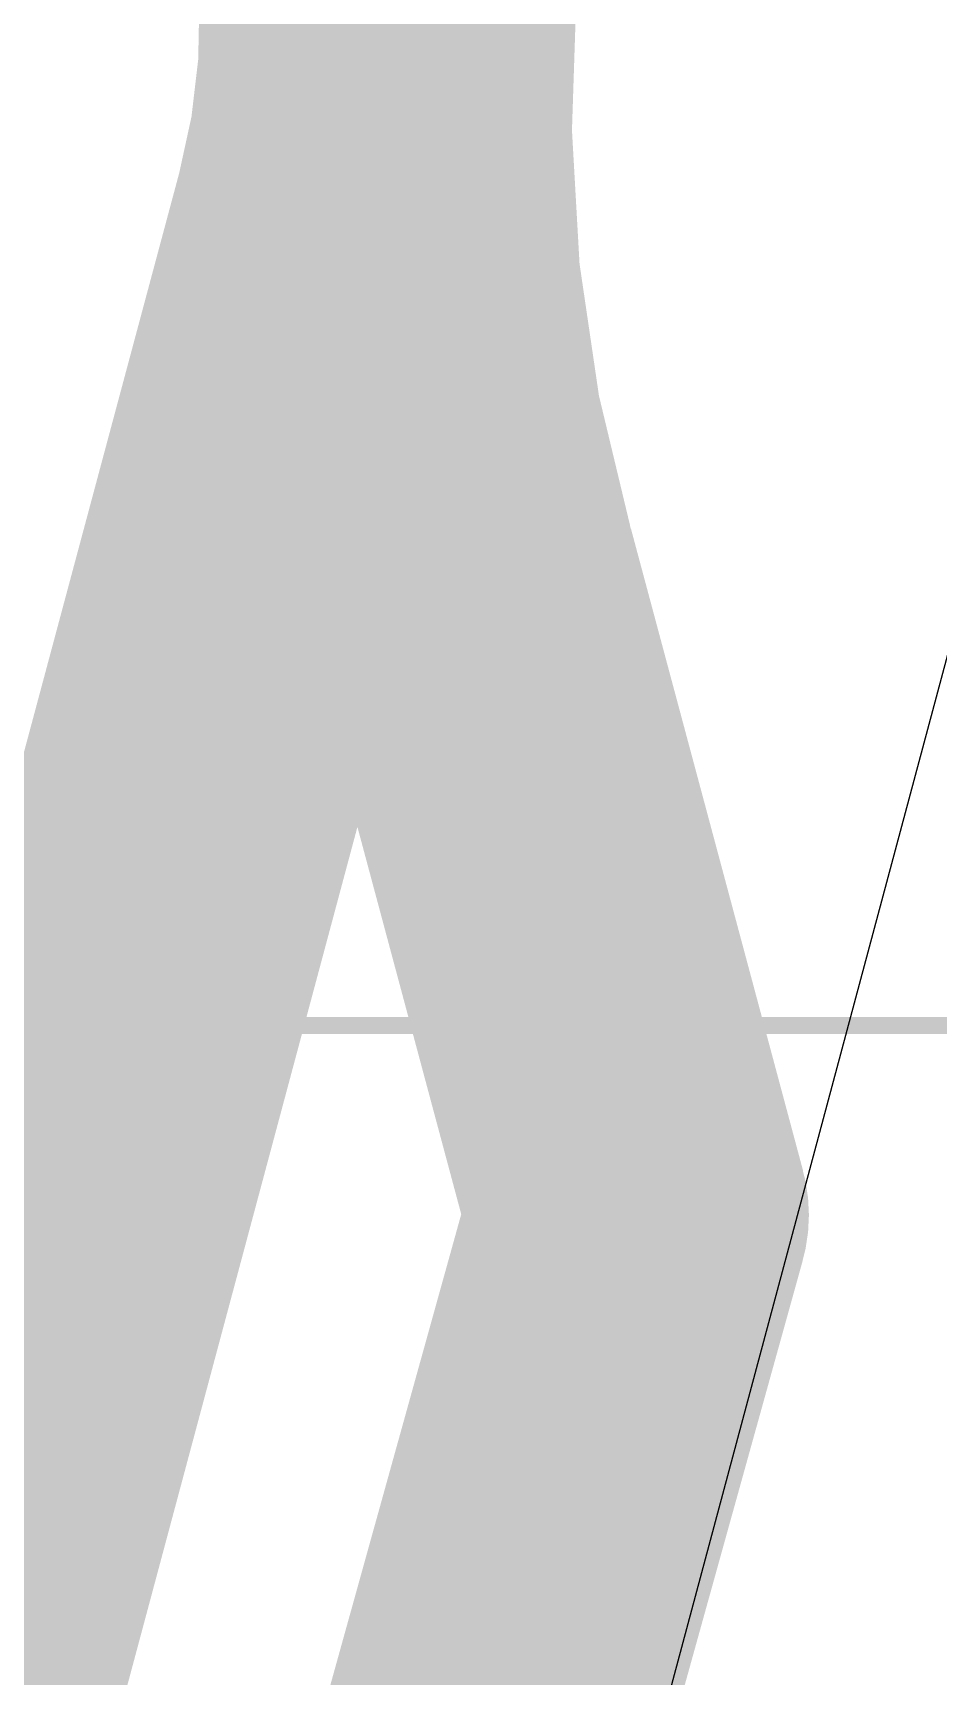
# Model space of a CAD drawing. Header units: inches. Extents: x -7 to 348, y -14 to 159.
# Drawn here: x 20.342 to 21.015, y 24.066 to 25.289 of the extents above; entities that cross this region are included whole.
import ezdxf

# ---------------------------------------------------------------- set-up
doc = ezdxf.new("R2010")
doc.units = ezdxf.units.IN
for name, color, linetype in [('Bottom Layer', 5, 'Continuous'), ('Dimension', 6, 'Continuous'), ('Fabrication', 76, 'Continuous'), ('Mechanical 4', 56, 'Continuous'), ('Top Layer', 1, 'Continuous'), ('Top Overlay', 2, 'Continuous')]:
    doc.layers.add(name, color=color, linetype=linetype)

msp = doc.modelspace()

# ---------------------------------------------------------------- linework, layer by layer
at = {"layer": 'Bottom Layer', "const_width": 0.254}
msp.add_lwpolyline([(20.6642, 24.8869, -0.203622), (20.7821, 25.8495)], format="xyb", dxfattribs=at)
for points in [[(20.6642, 24.8869), (20.7923, 24.4089)], [(20.5307, 23.4676), (20.7923, 24.4089)]]:
    msp.add_lwpolyline(points, dxfattribs=at)
at = {"layer": 'Bottom Layer', "const_width": 0.127}
for points in [[(20.6007, 24.8869, 1), (20.7277, 24.8869, 1)], [(20.6007, 24.8869, 1), (20.7277, 24.8869, 1)], [(20.7288, 24.4089, 1), (20.8558, 24.4089, 1)], [(20.7288, 24.4089, 1), (20.8558, 24.4089, 1)]]:
    msp.add_lwpolyline(points, format="xyb", close=True, dxfattribs=at)
at = {"layer": 'Dimension', "const_width": 0.254}
for points in [[(58.31, 19.467, 1), (13.31, 19.467, 1)], [(54.5603, 19.4669, 1), (17.0603, 19.4669, 1)]]:
    msp.add_lwpolyline(points, format="xyb", close=True, dxfattribs=at)
at = {"layer": 'Fabrication', "const_width": 0.0127}
for points in [[(53.1935, 31.3327, -1.1671), (15.6751, 13.587)], [(53.1935, 31.3327, -1.1671), (15.6751, 13.587)], [(53.1935, 31.3327, -1.1671), (15.6751, 13.587)], [(53.1935, 31.3327, -1.1671), (15.6751, 13.587)], [(54.5111, 31.1383, -1.205705), (14.1774, 15.55)], [(54.5111, 31.1383, -1.205705), (14.1774, 15.55)]]:
    msp.add_lwpolyline(points, format="xyb", dxfattribs=at)
msp.add_lwpolyline([(16.3945, 24.55), (21.1481, 24.55)], dxfattribs=at)
msp.add_lwpolyline([(16.3945, 24.55), (21.1481, 24.55)], dxfattribs=at)
msp.add_lwpolyline([(16.3945, 24.55), (21.1481, 24.55)], dxfattribs=at)
msp.add_lwpolyline([(16.3945, 24.55), (21.1481, 24.55)], dxfattribs=at)
at = {"layer": 'Mechanical 4', "const_width": 0.0127}
for points in [[(50.811, 19.55, 1), (20.811, 19.55, 1)], [(50.811, 19.55, 1), (20.811, 19.55, 1)], [(50.811, 19.55, 1), (20.811, 19.55, 1)], [(50.811, 19.55, 1), (20.811, 19.55, 1)], [(50.8248, 19.5385, 1), (20.8248, 19.5385, 1)], [(50.8248, 19.5385, 1), (20.8248, 19.5385, 1)], [(50.8248, 19.5385, 1), (20.8248, 19.5385, 1)], [(50.8248, 19.5385, 1), (20.8248, 19.5385, 1)]]:
    msp.add_lwpolyline(points, format="xyb", close=True, dxfattribs=at)
at = {"layer": 'Top Layer'}
msp.add_line((20.1665, 21.6313), (21.0738, 25.0173), dxfattribs=at)
for points, const_width in [([(14.2446, 13.1348, -0.267603), (19.4524, 34.998)], 2.032), ([(20.1791, 25.8445, -0.411354), (20.5735, 25.1513)], 0.254)]:
    msp.add_lwpolyline(points, format="xyb", dxfattribs=dict(at, const_width=const_width))
at = {"layer": 'Top Layer', "const_width": 0.254}
msp.add_lwpolyline([(19.6662, 21.7654), (20.5735, 25.1513)], dxfattribs=at)
at = {"layer": 'Top Layer', "const_width": 0.127}
msp.add_lwpolyline([(20.51, 25.1513, 1), (20.637, 25.1513, 1)], format="xyb", close=True, dxfattribs=at)
msp.add_lwpolyline([(20.51, 25.1513, 1), (20.637, 25.1513, 1)], format="xyb", close=True, dxfattribs=at)
at = {"layer": 'Top Overlay', "const_width": 0.254}
msp.add_lwpolyline([(50.8104, 19.4669, 1), (20.8103, 19.4669, 1)], format="xyb", close=True, dxfattribs=at)

doc.saveas('drawing.dxf')
